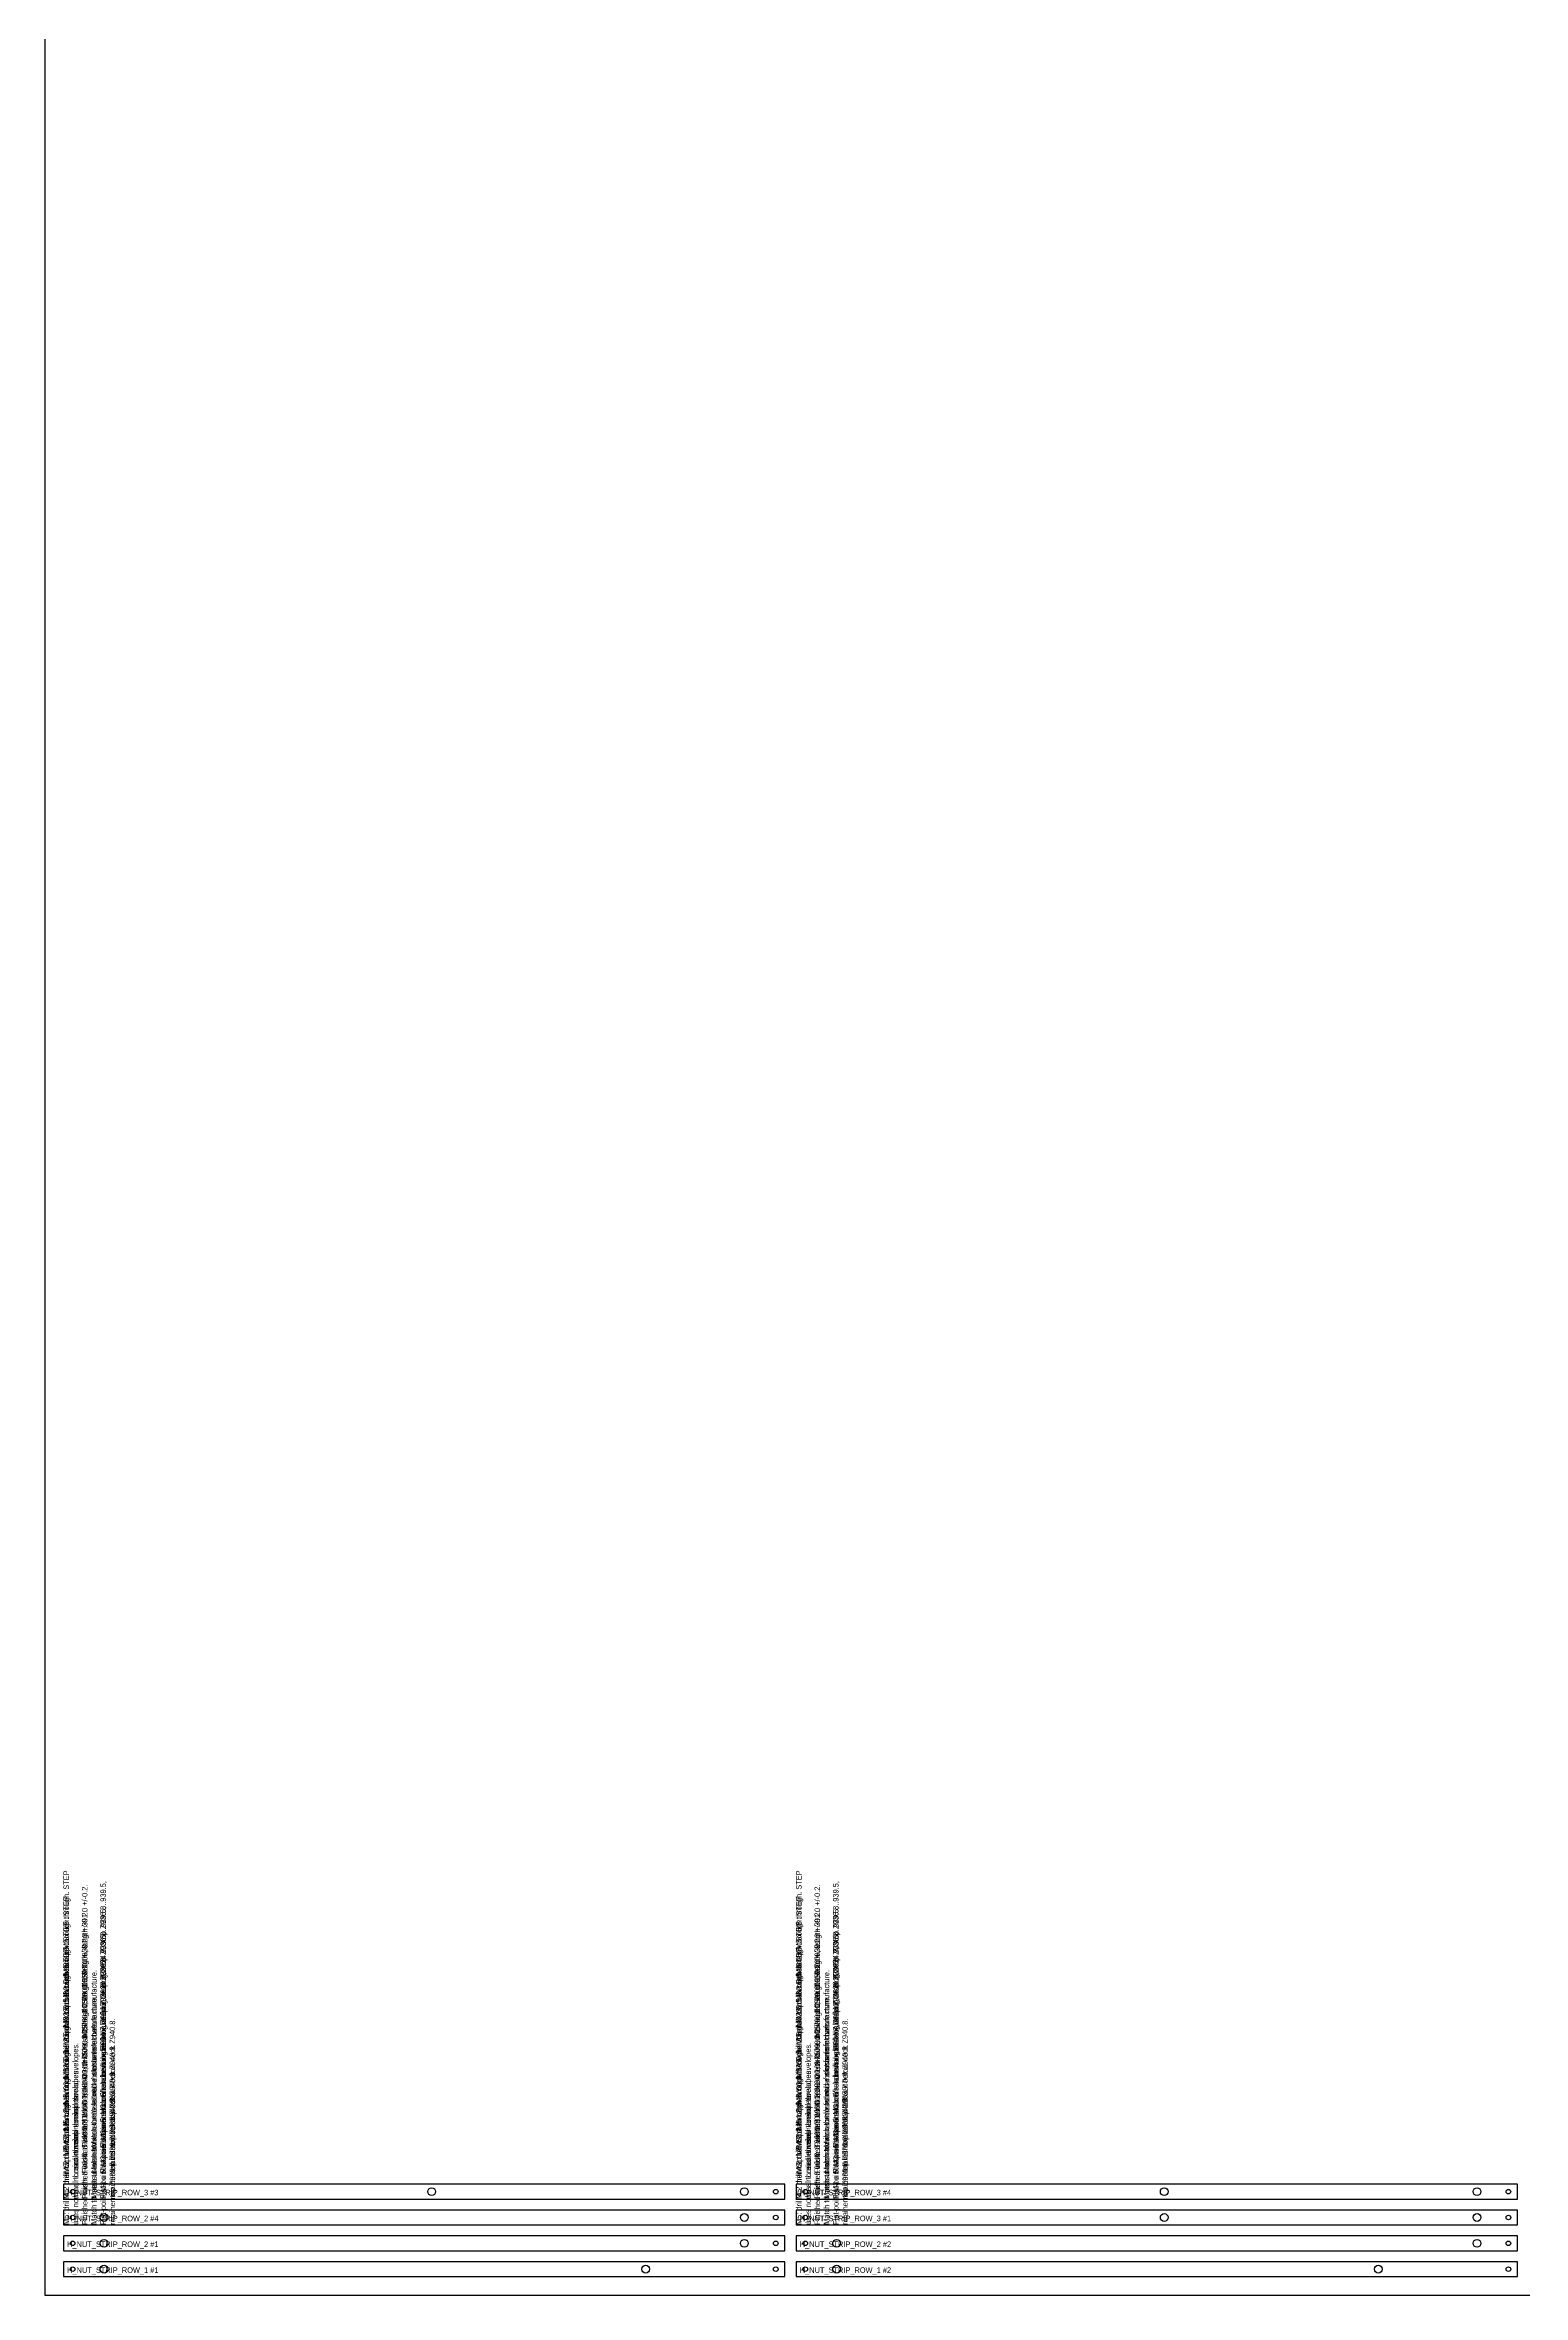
# Model space of a CAD drawing. Header units: millimetres. Extents: x 0 to 1379, y 0 to 2438.
# Drawn here: x 0 to 801, y 0 to 1219 of the extents above; entities that cross this region are included whole.
import ezdxf

# ---------------------------------------------------------------- set-up
doc = ezdxf.new("R2010")
doc.units = ezdxf.units.MM
for name, color, linetype in [('CUT_HOLES', 7, 'Continuous'), ('CUT_OUTER', 7, 'Continuous'), ('MACHINING_NOTES', 7, 'Continuous'), ('PART_MARK_NO_CUT', 7, 'Continuous'), ('STOCK_NO_CUT', 7, 'Continuous')]:
    doc.layers.add(name, color=color, linetype=linetype)

msp = doc.modelspace()

# ---------------------------------------------------------------- linework, layer by layer
at = {"layer": 'CUT_HOLES'}
for centre, radius in [((15, 56), 1.25), ((209.5, 56), 2.1), ((379, 56), 2.1), ((396, 56), 1.25), ((412, 56), 1.25), ((606.5, 56), 2.1), ((776, 56), 2.1), ((793, 56), 1.25), ((15, 42), 1.25), ((32, 42), 2.1), ((379, 42), 2.1), ((396, 42), 1.25), ((412, 42), 1.25), ((606.5, 42), 2.1), ((776, 42), 2.1), ((793, 42), 1.25), ((15, 28), 1.25), ((32, 28), 2.1), ((379, 28), 2.1), ((396, 28), 1.25), ((412, 28), 1.25), ((429, 28), 2.1), ((776, 28), 2.1), ((793, 28), 1.25), ((15, 14), 1.25), ((32, 14), 2.1), ((325.5, 14), 2.1), ((396, 14), 1.25), ((412, 14), 1.25), ((429, 14), 2.1), ((722.5, 14), 2.1), ((793, 14), 1.25)]:
    msp.add_circle(centre, radius, dxfattribs=at)
at = {"layer": 'CUT_OUTER'}
for points in [[(401, 52), (401, 60), (10, 60), (10, 52)], [(798, 52), (798, 60), (407, 60), (407, 52)], [(401, 38), (401, 46), (10, 46), (10, 38)], [(798, 38), (798, 46), (407, 46), (407, 38)], [(401, 24), (401, 32), (10, 32), (10, 24)], [(798, 24), (798, 32), (407, 32), (407, 24)], [(401, 10), (401, 18), (10, 18), (10, 10)], [(798, 10), (798, 18), (407, 18), (407, 10)]]:
    msp.add_lwpolyline(points, close=True, dxfattribs=at)
at = {"layer": 'STOCK_NO_CUT'}
msp.add_lwpolyline([(0, 0), (1219.2, 0), (1219.2, 2438.4), (0, 2438.4)], close=True, dxfattribs=at)

# ---------------------------------------------------------------- texts
at = {"layer": 'MACHINING_NOTES', "char_height": 3, "width": 150, "attachment_point": 1, "rotation": 90}
for insert in [(10, 80), (407, 80), (10, 66), (407, 66), (10, 52), (407, 52), (10, 38), (407, 38)]:
    msp.add_mtext('M5: drill 4.2 then tap M5 x 0.8 through. M3: drill 2.5 then tap M3 x 0.5 through. STEP uses nominal thread envelopes.\\PFinished width 8.00 -0.10/+0.00, thickness 2.70 -0.05/+0.00, length 391.0 +/-0.2. Match to measured extrusion slot before manufacture.\\PFlat-point M3 x 5 retainers: nominal slot-floor bearing Z934.7, strip Z936.8..939.5, retainer top Z939.7 below deck Z940.8.', dxfattribs=dict(at, insert=insert))
at = {"layer": 'PART_MARK_NO_CUT'}
for s, p in [('H_NUT_STRIP_ROW_3 #3', (12, 54)), ('H_NUT_STRIP_ROW_3 #4', (409, 54)), ('H_NUT_STRIP_ROW_2 #4', (12, 40)), ('H_NUT_STRIP_ROW_3 #1', (409, 40)), ('H_NUT_STRIP_ROW_2 #1', (12, 26)), ('H_NUT_STRIP_ROW_2 #2', (409, 26)), ('H_NUT_STRIP_ROW_1 #1', (12, 12)), ('H_NUT_STRIP_ROW_1 #2', (409, 12))]:
    msp.add_text(s, height=3, dxfattribs=at).set_placement(p)

doc.saveas('drawing.dxf')
